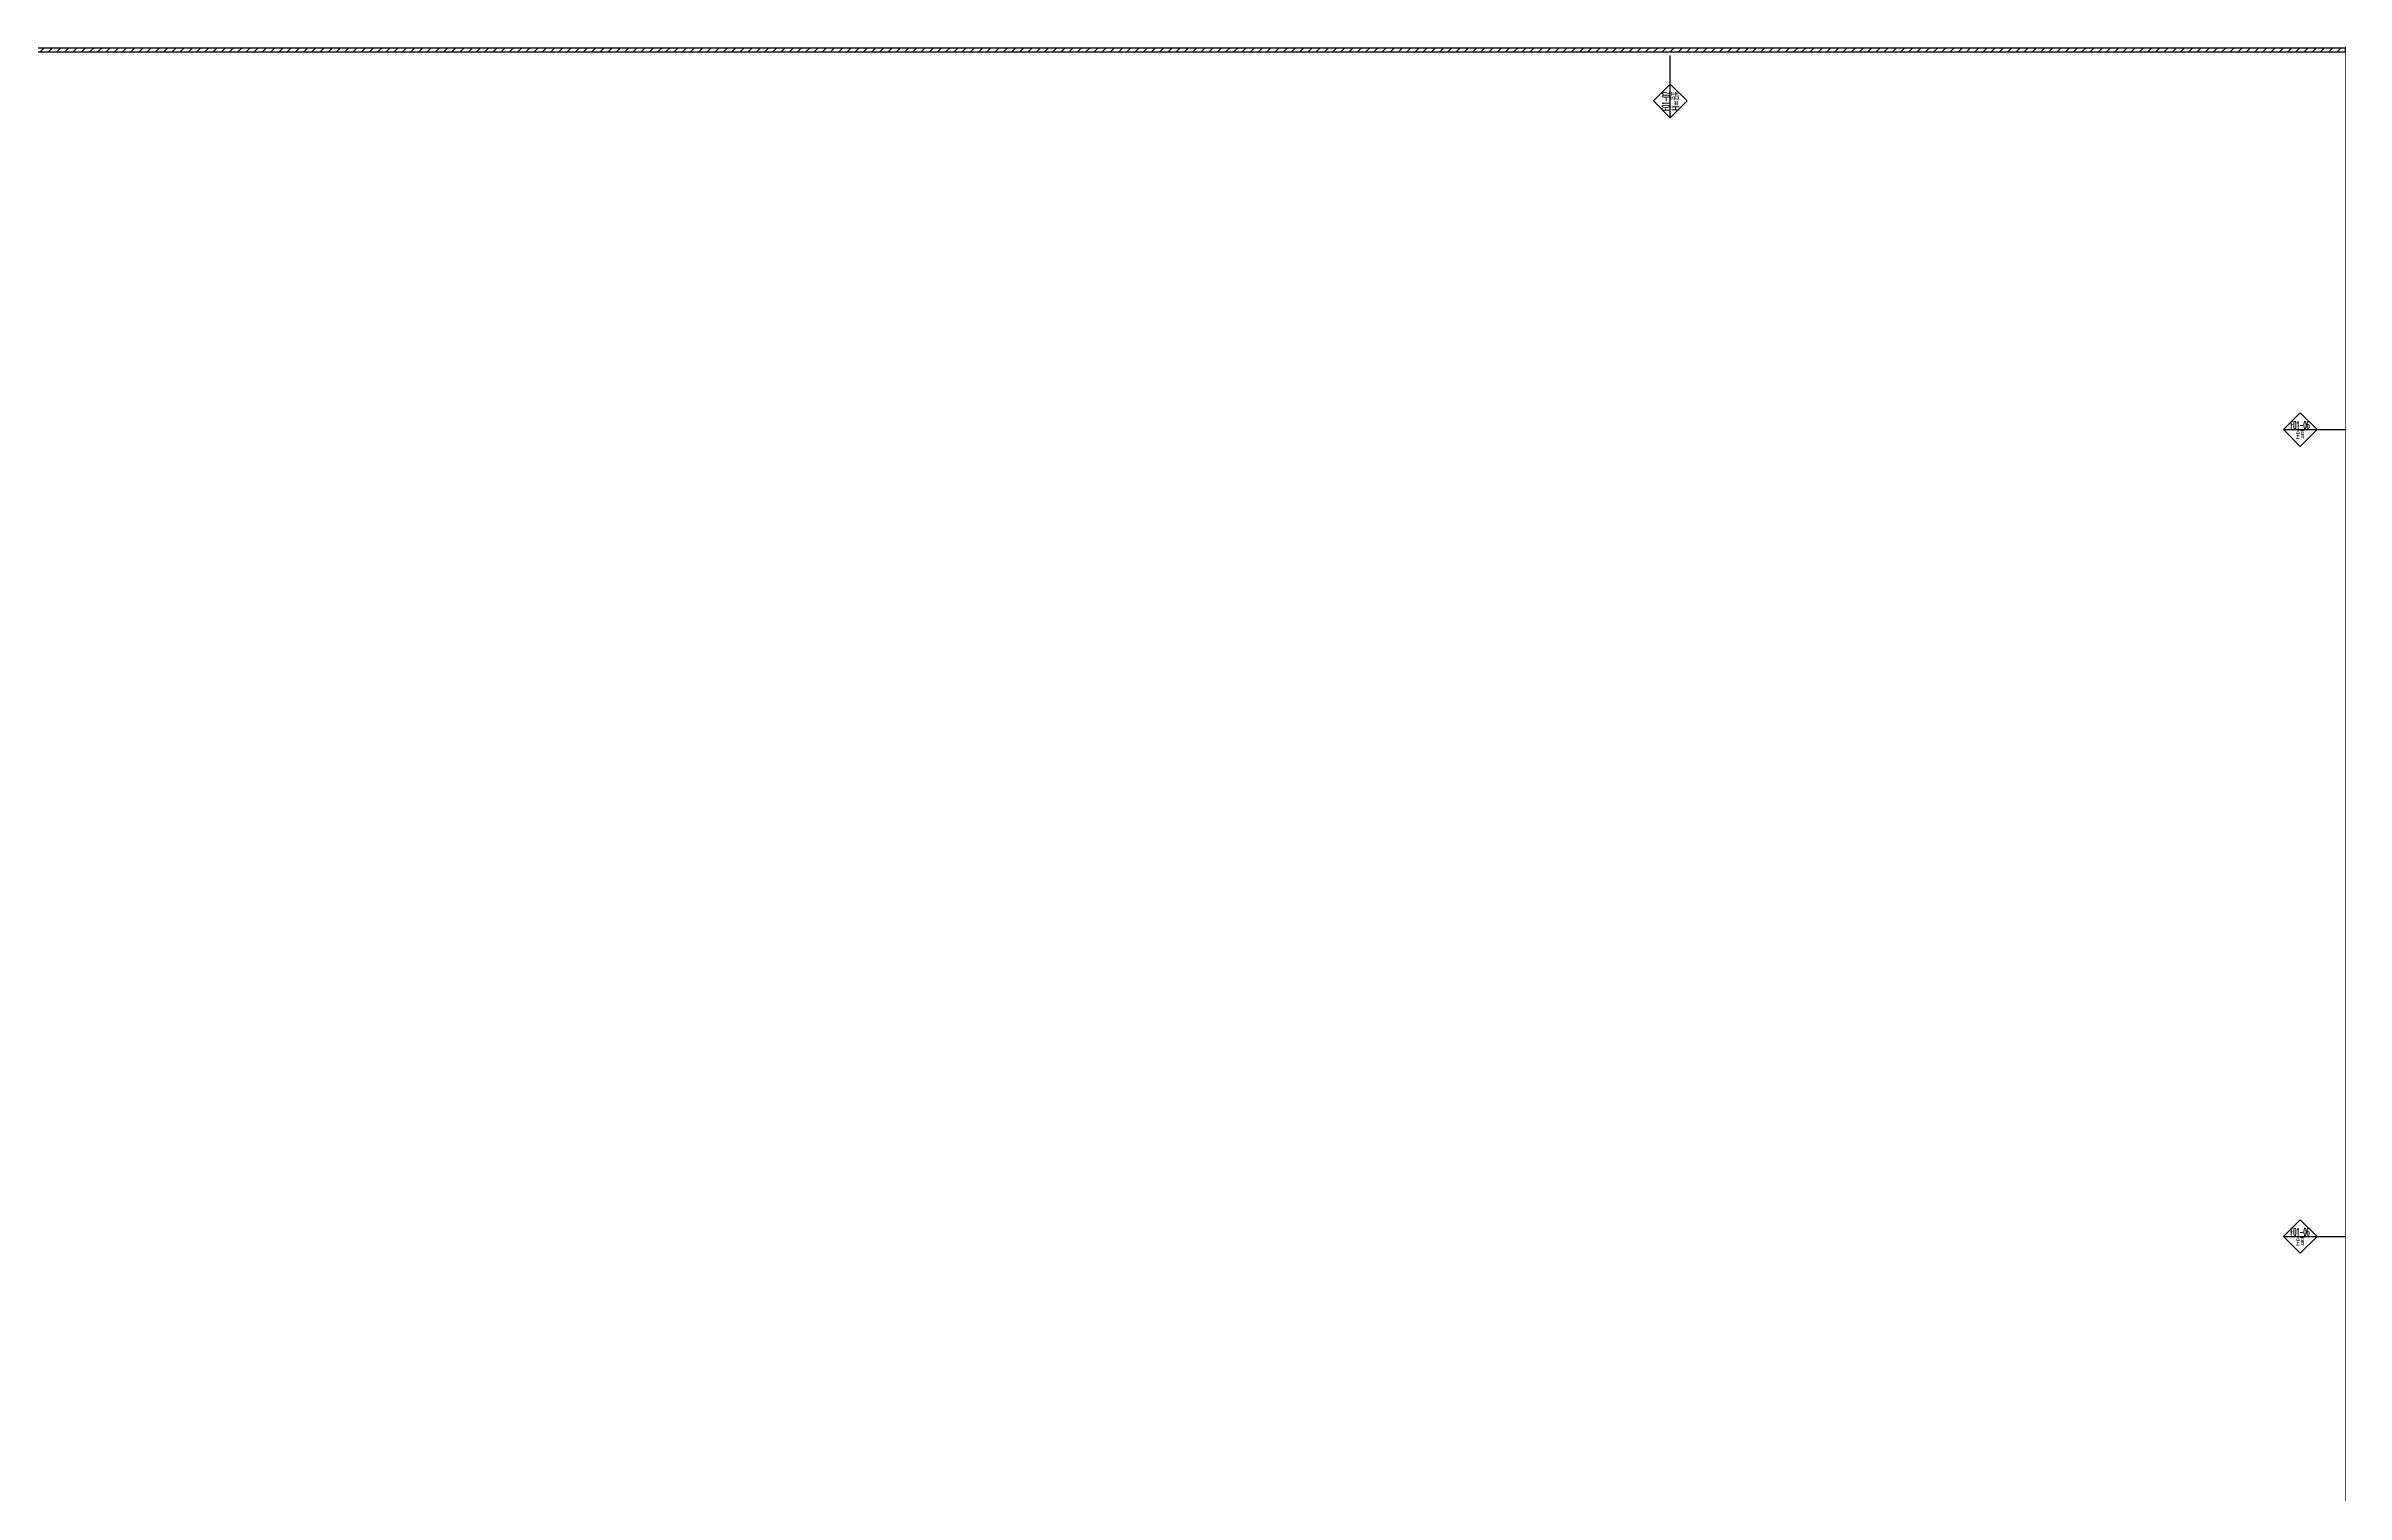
# Model space of a CAD drawing. Header units: millimetres. Extents: x 200 to 469217, y 140 to 158400.
# Drawn here: x 182119 to 244844, y 118580 to 158060 of the extents above; entities that cross this region are included whole.
import ezdxf
from ezdxf.enums import TextEntityAlignment as Align

# ---------------------------------------------------------------- set-up
doc = ezdxf.new("R2010")
doc.units = ezdxf.units.MM
doc.linetypes.add('CENTER', pattern=[12, 7.5, -1.5, 1.5, -1.5])
for name, color, linetype in [('0-A-标注', 53, 'Continuous'), ('K-PART-WALL-1-6mm铝蜂窝-吊顶底', 80, 'CENTER'), ('K-PART-WALL-INS', 10, 'Continuous')]:
    doc.layers.add(name, color=color, linetype=linetype)
doc.styles.add('Romans', font='romans.shx', dxfattribs={"width": 0.8, "bigfont": 'gbhzfs.shx'})
doc.styles.add('X-HLP3-CR-F3-LAY-KPART-03-001$0$Romans', font='romans.shx', dxfattribs={"width": 0.8, "bigfont": 'gbhzfs.shx'})

# ---------------------------------------------------------------- blocks, each defined once
blk = doc.blocks.new('2AHC-3.1')
for points in [[(0, 458), (-458, 0), (0, -458), (458, 0), (0, 458)], [(-458, 0), (458, 0)], [(458, 0), (1236, 0)]]:
    blk.add_lwpolyline(points)
at = {"ltscale": 0.7, "style": 'Romans', "width": 0.6}
for tag, p in [('2AHC', (-7, 123)), ('H3.1', (-7, -121))]:
    blk.add_attdef(tag, text='', height=200, dxfattribs=at).set_placement(p, align=Align.MIDDLE)

msp = doc.modelspace()

# ---------------------------------------------------------------- hatches: boundary and pattern name
at = {"layer": 'K-PART-WALL-INS', "linetype": 'Continuous'}
h = msp.add_hatch(dxfattribs=at)
h.set_pattern_fill('ANSI31', color=256, scale=50, angle=180)
h.set_pattern_definition([(225, (28500, 305500), (112.2532, -112.2532), [])])
h.paths.add_polyline_path([(244834, 158000), (260, 158000), (260, 157900), (244834, 157900)])

# ---------------------------------------------------------------- linework, layer by layer
at = {"layer": 'K-PART-WALL-1-6mm铝蜂窝-吊顶底', "ltscale": 50, "transparency": 33554687, "const_width": 20}
msp.add_lwpolyline([(244834, 158050), (244834, 150)], dxfattribs=at)
at = {"layer": 'K-PART-WALL-INS', "linetype": 'Continuous'}
msp.add_lwpolyline([(244834, 158000), (260, 158000), (260, 157900), (244834, 157900)], close=True, dxfattribs=at)

# ---------------------------------------------------------------- block references
at = {"layer": '0-A-标注'}
ref = msp.add_blockref('2AHC-3.1', (226414, 156564), dxfattribs=dict(at, rotation=90))
ref.add_attrib('H3.1', 'H=通高', dxfattribs={"layer": '0', "ltscale": 0.7, "height": 200, "rotation": 90, "style": 'Romans', "width": 0.6}).set_placement((226535, 156558), align=Align.MIDDLE)
ref.add_attrib('2AHC', 'F01-02', dxfattribs={"layer": '0', "ltscale": 0.7, "height": 200, "rotation": 90, "style": 'Romans', "width": 0.4}).set_placement((226291, 156558), align=Align.MIDDLE)
ref = msp.add_blockref('2AHC-3.1', (243598, 147600), dxfattribs=at)
ref.add_attrib('H3.1', '全高', dxfattribs={"layer": '0', "ltscale": 0.7, "height": 200, "style": 'X-HLP3-CR-F3-LAY-KPART-03-001$0$Romans', "width": 0.6}).set_placement((243592, 147479), align=Align.MIDDLE)
ref.add_attrib('2AHC', 'F01-06', dxfattribs={"layer": '0', "ltscale": 0.7, "height": 200, "style": 'X-HLP3-CR-F3-LAY-KPART-03-001$0$Romans', "width": 0.4}).set_placement((243592, 147723), align=Align.MIDDLE)
ref = msp.add_blockref('2AHC-3.1', (243598, 125601), dxfattribs=at)
ref.add_attrib('H3.1', '全高', dxfattribs={"layer": '0', "ltscale": 0.7, "height": 200, "style": 'X-HLP3-CR-F3-LAY-KPART-03-001$0$Romans', "width": 0.6}).set_placement((243592, 125480), align=Align.MIDDLE)
ref.add_attrib('2AHC', 'F01-06', dxfattribs={"layer": '0', "ltscale": 0.7, "height": 200, "style": 'X-HLP3-CR-F3-LAY-KPART-03-001$0$Romans', "width": 0.4}).set_placement((243592, 125724), align=Align.MIDDLE)

doc.saveas('drawing.dxf')
